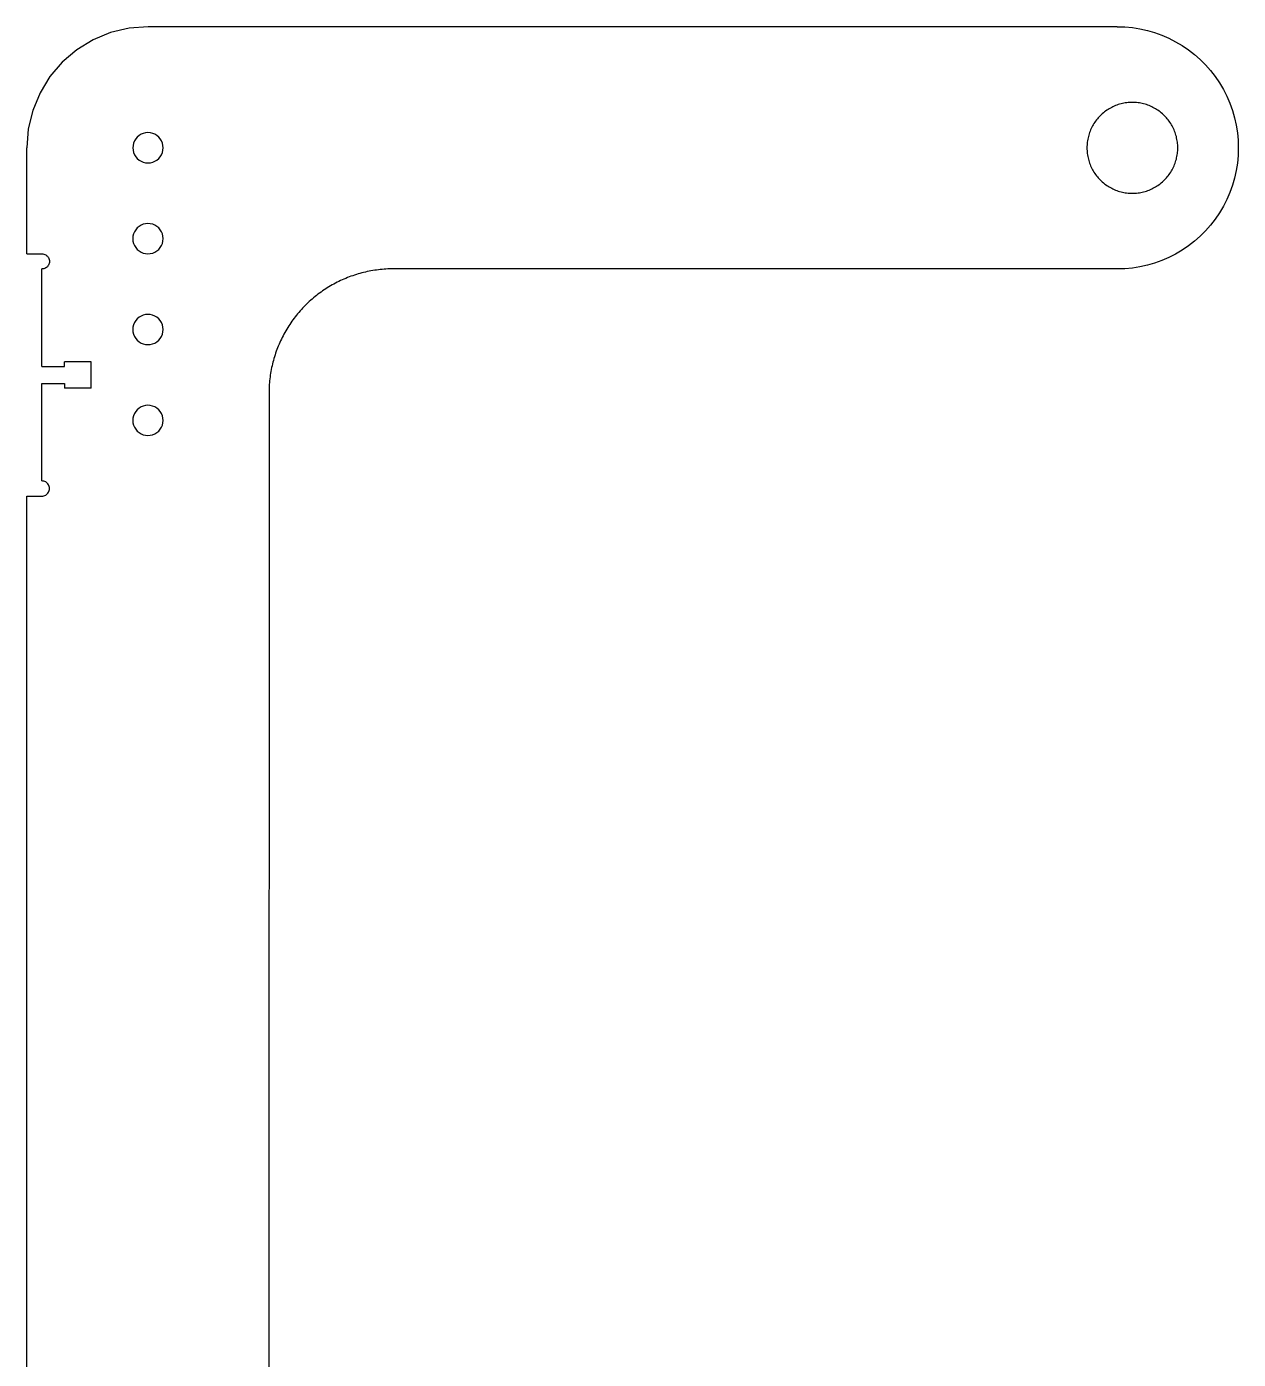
# Model space of a CAD drawing. Extents: x -71 to 71, y -22 to 22.
# Drawn here: x -71.36 to -51.35, y 0 to 22 of the extents above; entities that cross this region are included whole.
import ezdxf

# ---------------------------------------------------------------- set-up
doc = ezdxf.new("R2010")
doc.units = 0
doc.header["$MEASUREMENT"] = 0
doc.layers.get('0').update_dxf_attribs({"linetype": 'CONTINUOUS'})

msp = doc.modelspace()

# ---------------------------------------------------------------- linework, layer by layer
for p, q in [((-70.26, 21.783), (-70.528, 21.619)), ((-69.97, 21.903), (-70.26, 21.783)), ((-69.665, 21.976), (-69.97, 21.903)), ((-69.352, 22), (-69.665, 21.976)), ((-53.352, 22), (-69.352, 22)), ((-53.352, 22), (-53.227, 21.996)), ((-53.227, 21.996), (-53.102, 21.984)), ((-53.102, 21.984), (-52.978, 21.964)), ((-52.978, 21.964), (-52.855, 21.937)), ((-52.855, 21.937), (-52.734, 21.902)), ((-52.734, 21.902), (-52.616, 21.859)), ((-52.616, 21.859), (-52.501, 21.809)), ((-52.501, 21.809), (-52.389, 21.752)), ((-70.528, 21.619), (-70.767, 21.415)), ((-52.389, 21.752), (-52.281, 21.688)), ((-52.281, 21.688), (-52.177, 21.618)), ((-52.177, 21.618), (-52.078, 21.541)), ((-70.767, 21.415), (-70.971, 21.176)), ((-52.078, 21.541), (-51.983, 21.458)), ((-51.983, 21.458), (-51.895, 21.369)), ((-51.895, 21.369), (-51.811, 21.275)), ((-70.971, 21.176), (-71.135, 20.909)), ((-51.811, 21.275), (-51.734, 21.175)), ((-51.734, 21.175), (-51.664, 21.071)), ((-71.135, 20.909), (-71.255, 20.619)), ((-51.664, 21.071), (-51.6, 20.963)), ((-51.6, 20.963), (-51.543, 20.851)), ((-53.4, 20.688), (-53.422, 20.679)), ((-53.379, 20.697), (-53.4, 20.688)), ((-53.357, 20.706), (-53.379, 20.697)), ((-53.334, 20.713), (-53.357, 20.706)), ((-53.312, 20.72), (-53.334, 20.713)), ((-53.289, 20.726), (-53.312, 20.72)), ((-53.266, 20.732), (-53.289, 20.726)), ((-53.243, 20.737), (-53.266, 20.732)), ((-53.22, 20.741), (-53.243, 20.737)), ((-53.196, 20.744), (-53.22, 20.741)), ((-53.173, 20.747), (-53.196, 20.744)), ((-53.15, 20.748), (-53.173, 20.747)), ((-53.126, 20.75), (-53.15, 20.748)), ((-53.102, 20.75), (-53.126, 20.75)), ((-53.079, 20.75), (-53.102, 20.75)), ((-53.055, 20.748), (-53.079, 20.75)), ((-53.032, 20.747), (-53.055, 20.748)), ((-53.008, 20.744), (-53.032, 20.747)), ((-52.985, 20.741), (-53.008, 20.744)), ((-52.962, 20.737), (-52.985, 20.741)), ((-52.939, 20.732), (-52.962, 20.737)), ((-52.916, 20.726), (-52.939, 20.732)), ((-52.893, 20.72), (-52.916, 20.726)), ((-52.871, 20.713), (-52.893, 20.72)), ((-52.848, 20.706), (-52.871, 20.713)), ((-52.826, 20.697), (-52.848, 20.706)), ((-52.805, 20.688), (-52.826, 20.697)), ((-52.783, 20.679), (-52.805, 20.688)), ((-51.543, 20.851), (-51.493, 20.736)), ((-51.493, 20.736), (-51.45, 20.618)), ((-71.255, 20.619), (-71.328, 20.314)), ((-53.68, 20.478), (-53.695, 20.46)), ((-53.665, 20.496), (-53.68, 20.478)), ((-53.649, 20.513), (-53.665, 20.496)), ((-53.633, 20.53), (-53.649, 20.513)), ((-53.616, 20.547), (-53.633, 20.53)), ((-53.598, 20.563), (-53.616, 20.547)), ((-53.581, 20.578), (-53.598, 20.563)), ((-53.562, 20.593), (-53.581, 20.578)), ((-53.543, 20.607), (-53.562, 20.593)), ((-53.524, 20.62), (-53.543, 20.607)), ((-53.504, 20.633), (-53.524, 20.62)), ((-53.484, 20.646), (-53.504, 20.633)), ((-53.464, 20.657), (-53.484, 20.646)), ((-53.443, 20.668), (-53.464, 20.657)), ((-53.422, 20.679), (-53.443, 20.668)), ((-52.762, 20.668), (-52.783, 20.679)), ((-52.741, 20.657), (-52.762, 20.668)), ((-52.721, 20.645), (-52.741, 20.657)), ((-52.701, 20.633), (-52.721, 20.645)), ((-52.681, 20.62), (-52.701, 20.633)), ((-52.662, 20.607), (-52.681, 20.62)), ((-52.643, 20.593), (-52.662, 20.607)), ((-52.624, 20.578), (-52.643, 20.593)), ((-52.606, 20.562), (-52.624, 20.578)), ((-52.589, 20.547), (-52.606, 20.562)), ((-52.572, 20.53), (-52.589, 20.547)), ((-52.556, 20.513), (-52.572, 20.53)), ((-52.54, 20.496), (-52.556, 20.513)), ((-52.525, 20.478), (-52.54, 20.496)), ((-52.51, 20.46), (-52.525, 20.478)), ((-51.45, 20.618), (-51.415, 20.497)), ((-51.415, 20.497), (-51.388, 20.375)), ((-71.328, 20.314), (-71.353, 20.001)), ((-69.392, 20.247), (-69.43, 20.238)), ((-69.353, 20.251), (-69.392, 20.247)), ((-69.313, 20.247), (-69.353, 20.251)), ((-69.275, 20.238), (-69.313, 20.247)), ((-53.808, 20.254), (-53.816, 20.232)), ((-53.8, 20.276), (-53.808, 20.254)), ((-53.791, 20.298), (-53.8, 20.276)), ((-53.781, 20.319), (-53.791, 20.298)), ((-53.771, 20.34), (-53.781, 20.319)), ((-53.76, 20.361), (-53.771, 20.34)), ((-53.748, 20.382), (-53.76, 20.361)), ((-53.736, 20.402), (-53.748, 20.382)), ((-53.723, 20.422), (-53.736, 20.402)), ((-53.709, 20.441), (-53.723, 20.422)), ((-53.695, 20.46), (-53.709, 20.441)), ((-52.496, 20.441), (-52.51, 20.46)), ((-52.482, 20.421), (-52.496, 20.441)), ((-52.469, 20.402), (-52.482, 20.421)), ((-52.457, 20.382), (-52.469, 20.402)), ((-52.445, 20.361), (-52.457, 20.382)), ((-52.434, 20.34), (-52.445, 20.361)), ((-52.424, 20.319), (-52.434, 20.34)), ((-52.414, 20.298), (-52.424, 20.319)), ((-52.405, 20.276), (-52.414, 20.298)), ((-52.397, 20.254), (-52.405, 20.276)), ((-52.389, 20.232), (-52.397, 20.254)), ((-51.388, 20.375), (-51.368, 20.25)), ((-51.368, 20.25), (-51.357, 20.125)), ((-69.599, 20.04), (-69.603, 20.001)), ((-69.59, 20.078), (-69.599, 20.04)), ((-69.575, 20.114), (-69.59, 20.078)), ((-69.555, 20.148), (-69.575, 20.114)), ((-69.529, 20.177), (-69.555, 20.148)), ((-69.5, 20.203), (-69.529, 20.177)), ((-69.466, 20.223), (-69.5, 20.203)), ((-69.43, 20.238), (-69.466, 20.223)), ((-69.239, 20.223), (-69.275, 20.238)), ((-69.206, 20.203), (-69.239, 20.223)), ((-69.176, 20.177), (-69.206, 20.203)), ((-69.15, 20.148), (-69.176, 20.177)), ((-69.13, 20.114), (-69.15, 20.148)), ((-69.115, 20.078), (-69.13, 20.114)), ((-69.106, 20.04), (-69.115, 20.078)), ((-69.103, 20.001), (-69.106, 20.04)), ((-53.852, 20.024), (-53.853, 20)), ((-53.851, 20.047), (-53.852, 20.024)), ((-53.849, 20.071), (-53.851, 20.047)), ((-53.847, 20.094), (-53.849, 20.071)), ((-53.843, 20.117), (-53.847, 20.094)), ((-53.839, 20.141), (-53.843, 20.117)), ((-53.834, 20.164), (-53.839, 20.141)), ((-53.829, 20.187), (-53.834, 20.164)), ((-53.823, 20.209), (-53.829, 20.187)), ((-53.816, 20.232), (-53.823, 20.209)), ((-52.382, 20.209), (-52.389, 20.232)), ((-52.376, 20.186), (-52.382, 20.209)), ((-52.371, 20.163), (-52.376, 20.186)), ((-52.366, 20.14), (-52.371, 20.163)), ((-52.362, 20.117), (-52.366, 20.14)), ((-52.358, 20.094), (-52.362, 20.117)), ((-52.356, 20.07), (-52.358, 20.094)), ((-52.354, 20.047), (-52.356, 20.07)), ((-52.353, 20.023), (-52.354, 20.047)), ((-52.353, 20), (-52.353, 20.023)), ((-51.357, 20.125), (-51.353, 20)), ((-71.353, 18.251), (-71.353, 20.001)), ((-69.603, 20.001), (-69.599, 19.961)), ((-69.599, 19.961), (-69.59, 19.923)), ((-69.59, 19.923), (-69.575, 19.887)), ((-69.575, 19.887), (-69.555, 19.854)), ((-69.555, 19.854), (-69.529, 19.824)), ((-69.529, 19.824), (-69.5, 19.798)), ((-69.206, 19.798), (-69.176, 19.824)), ((-69.176, 19.824), (-69.15, 19.854)), ((-69.15, 19.854), (-69.13, 19.887)), ((-69.13, 19.887), (-69.115, 19.923)), ((-69.115, 19.923), (-69.106, 19.961)), ((-69.106, 19.961), (-69.103, 20.001)), ((-53.853, 20), (-53.852, 19.976)), ((-53.852, 19.976), (-53.851, 19.953)), ((-53.851, 19.953), (-53.849, 19.929)), ((-53.849, 19.929), (-53.847, 19.906)), ((-53.847, 19.906), (-53.843, 19.883)), ((-53.843, 19.883), (-53.839, 19.859)), ((-53.839, 19.859), (-53.834, 19.836)), ((-53.834, 19.836), (-53.829, 19.813)), ((-53.829, 19.813), (-53.823, 19.791)), ((-52.382, 19.791), (-52.376, 19.813)), ((-52.376, 19.813), (-52.371, 19.836)), ((-52.371, 19.836), (-52.366, 19.859)), ((-52.366, 19.859), (-52.362, 19.883)), ((-52.362, 19.883), (-52.358, 19.906)), ((-52.358, 19.906), (-52.356, 19.929)), ((-52.356, 19.929), (-52.354, 19.953)), ((-52.354, 19.953), (-52.353, 19.976)), ((-52.353, 19.976), (-52.353, 20)), ((-51.357, 19.874), (-51.368, 19.749)), ((-51.353, 20), (-51.357, 19.874)), ((-69.5, 19.798), (-69.466, 19.778)), ((-69.466, 19.778), (-69.43, 19.763)), ((-69.43, 19.763), (-69.392, 19.754)), ((-69.392, 19.754), (-69.353, 19.751)), ((-69.353, 19.751), (-69.313, 19.754)), ((-69.313, 19.754), (-69.275, 19.763)), ((-69.275, 19.763), (-69.239, 19.778)), ((-69.239, 19.778), (-69.206, 19.798)), ((-53.823, 19.791), (-53.816, 19.768)), ((-53.816, 19.768), (-53.808, 19.746)), ((-53.808, 19.746), (-53.8, 19.724)), ((-53.8, 19.724), (-53.791, 19.702)), ((-53.791, 19.702), (-53.781, 19.681)), ((-53.781, 19.681), (-53.771, 19.66)), ((-53.771, 19.66), (-53.76, 19.639)), ((-53.76, 19.639), (-53.748, 19.618)), ((-53.748, 19.618), (-53.736, 19.598)), ((-53.736, 19.598), (-53.723, 19.578)), ((-52.482, 19.578), (-52.469, 19.598)), ((-52.469, 19.598), (-52.457, 19.618)), ((-52.457, 19.618), (-52.445, 19.639)), ((-52.445, 19.639), (-52.434, 19.659)), ((-52.434, 19.659), (-52.424, 19.681)), ((-52.424, 19.681), (-52.414, 19.702)), ((-52.414, 19.702), (-52.405, 19.724)), ((-52.405, 19.724), (-52.397, 19.746)), ((-52.397, 19.746), (-52.389, 19.768)), ((-52.389, 19.768), (-52.382, 19.791)), ((-51.388, 19.625), (-51.415, 19.502)), ((-51.368, 19.749), (-51.388, 19.625)), ((-53.723, 19.578), (-53.709, 19.559)), ((-53.709, 19.559), (-53.695, 19.54)), ((-53.695, 19.54), (-53.68, 19.522)), ((-53.68, 19.522), (-53.665, 19.504)), ((-53.665, 19.504), (-53.649, 19.487)), ((-53.649, 19.487), (-53.633, 19.47)), ((-53.633, 19.47), (-53.616, 19.453)), ((-53.616, 19.453), (-53.599, 19.437)), ((-53.599, 19.437), (-53.581, 19.422)), ((-53.581, 19.422), (-53.562, 19.407)), ((-53.562, 19.407), (-53.543, 19.393)), ((-53.543, 19.393), (-53.524, 19.38)), ((-53.524, 19.38), (-53.504, 19.367)), ((-53.504, 19.367), (-53.484, 19.354)), ((-52.721, 19.354), (-52.701, 19.367)), ((-52.701, 19.367), (-52.681, 19.38)), ((-52.681, 19.38), (-52.662, 19.393)), ((-52.662, 19.393), (-52.643, 19.407)), ((-52.643, 19.407), (-52.624, 19.422)), ((-52.624, 19.422), (-52.607, 19.437)), ((-52.607, 19.437), (-52.589, 19.453)), ((-52.589, 19.453), (-52.572, 19.47)), ((-52.572, 19.47), (-52.556, 19.486)), ((-52.556, 19.486), (-52.54, 19.504)), ((-52.54, 19.504), (-52.525, 19.522)), ((-52.525, 19.522), (-52.51, 19.54)), ((-52.51, 19.54), (-52.496, 19.559)), ((-52.496, 19.559), (-52.482, 19.578)), ((-51.451, 19.382), (-51.493, 19.264)), ((-51.415, 19.502), (-51.451, 19.382)), ((-53.484, 19.354), (-53.464, 19.343)), ((-53.464, 19.343), (-53.443, 19.332)), ((-53.443, 19.332), (-53.422, 19.321)), ((-53.422, 19.321), (-53.4, 19.312)), ((-53.4, 19.312), (-53.379, 19.303)), ((-53.379, 19.303), (-53.357, 19.294)), ((-53.357, 19.294), (-53.334, 19.287)), ((-53.334, 19.287), (-53.312, 19.28)), ((-53.312, 19.28), (-53.289, 19.274)), ((-53.289, 19.274), (-53.266, 19.268)), ((-53.266, 19.268), (-53.243, 19.263)), ((-53.243, 19.263), (-53.22, 19.259)), ((-53.22, 19.259), (-53.197, 19.256)), ((-53.197, 19.256), (-53.173, 19.253)), ((-53.173, 19.253), (-53.15, 19.251)), ((-53.15, 19.251), (-53.126, 19.25)), ((-53.126, 19.25), (-53.103, 19.25)), ((-53.103, 19.25), (-53.079, 19.25)), ((-53.079, 19.25), (-53.055, 19.251)), ((-53.055, 19.251), (-53.032, 19.253)), ((-53.032, 19.253), (-53.009, 19.256)), ((-53.009, 19.256), (-52.985, 19.259)), ((-52.985, 19.259), (-52.962, 19.263)), ((-52.962, 19.263), (-52.939, 19.268)), ((-52.939, 19.268), (-52.916, 19.273)), ((-52.916, 19.273), (-52.893, 19.28)), ((-52.893, 19.28), (-52.871, 19.287)), ((-52.871, 19.287), (-52.849, 19.294)), ((-52.849, 19.294), (-52.826, 19.303)), ((-52.826, 19.303), (-52.805, 19.312)), ((-52.805, 19.312), (-52.783, 19.321)), ((-52.783, 19.321), (-52.762, 19.332)), ((-52.762, 19.332), (-52.741, 19.343)), ((-52.741, 19.343), (-52.721, 19.354)), ((-51.543, 19.148), (-51.6, 19.036)), ((-51.493, 19.264), (-51.543, 19.148)), ((-51.664, 18.928), (-51.735, 18.824)), ((-51.6, 19.036), (-51.664, 18.928)), ((-69.5, 18.703), (-69.529, 18.677)), ((-69.466, 18.723), (-69.5, 18.703)), ((-69.43, 18.738), (-69.466, 18.723)), ((-69.392, 18.747), (-69.43, 18.738)), ((-69.353, 18.751), (-69.392, 18.747)), ((-69.314, 18.747), (-69.353, 18.751)), ((-69.275, 18.738), (-69.314, 18.747)), ((-69.239, 18.723), (-69.275, 18.738)), ((-69.206, 18.703), (-69.239, 18.723)), ((-69.176, 18.677), (-69.206, 18.703)), ((-51.812, 18.725), (-51.895, 18.631)), ((-51.735, 18.824), (-51.812, 18.725)), ((-69.6, 18.54), (-69.603, 18.501)), ((-69.603, 18.501), (-69.6, 18.461)), ((-69.59, 18.578), (-69.6, 18.54)), ((-69.575, 18.614), (-69.59, 18.578)), ((-69.555, 18.648), (-69.575, 18.614)), ((-69.529, 18.677), (-69.555, 18.648)), ((-69.15, 18.648), (-69.176, 18.677)), ((-69.13, 18.614), (-69.15, 18.648)), ((-69.115, 18.578), (-69.13, 18.614)), ((-69.106, 18.54), (-69.115, 18.578)), ((-69.103, 18.501), (-69.106, 18.54)), ((-69.106, 18.461), (-69.103, 18.501)), ((-51.984, 18.542), (-52.078, 18.459)), ((-51.895, 18.631), (-51.984, 18.542)), ((-69.6, 18.461), (-69.59, 18.423)), ((-69.59, 18.423), (-69.575, 18.387)), ((-69.575, 18.387), (-69.555, 18.354)), ((-69.555, 18.354), (-69.529, 18.324)), ((-69.529, 18.324), (-69.5, 18.298)), ((-69.5, 18.298), (-69.466, 18.278)), ((-69.466, 18.278), (-69.43, 18.263)), ((-69.43, 18.263), (-69.392, 18.254)), ((-69.314, 18.254), (-69.275, 18.263)), ((-69.275, 18.263), (-69.239, 18.278)), ((-69.239, 18.278), (-69.206, 18.298)), ((-69.206, 18.298), (-69.176, 18.324)), ((-69.176, 18.324), (-69.15, 18.354)), ((-69.15, 18.354), (-69.13, 18.387)), ((-69.13, 18.387), (-69.115, 18.423)), ((-69.115, 18.423), (-69.106, 18.461)), ((-52.281, 18.311), (-52.389, 18.247)), ((-52.177, 18.382), (-52.281, 18.311)), ((-52.078, 18.459), (-52.177, 18.382)), ((-71.353, 18.251), (-71.103, 18.251)), ((-71.103, 18.251), (-71.086, 18.25)), ((-71.086, 18.25), (-71.07, 18.246)), ((-71.07, 18.246), (-71.055, 18.241)), ((-71.055, 18.241), (-71.04, 18.234)), ((-71.04, 18.234), (-71.027, 18.225)), ((-71.027, 18.225), (-71.014, 18.214)), ((-71.014, 18.214), (-71.004, 18.202)), ((-71.004, 18.05), (-71.014, 18.037)), ((-71.004, 18.202), (-70.994, 18.188)), ((-70.994, 18.063), (-71.004, 18.05)), ((-70.994, 18.188), (-70.987, 18.173)), ((-70.987, 18.078), (-70.994, 18.063)), ((-70.987, 18.173), (-70.982, 18.158)), ((-70.982, 18.093), (-70.987, 18.078)), ((-70.982, 18.158), (-70.979, 18.142)), ((-70.979, 18.109), (-70.982, 18.093)), ((-70.979, 18.142), (-70.978, 18.126)), ((-70.978, 18.126), (-70.979, 18.109)), ((-69.392, 18.254), (-69.353, 18.251)), ((-69.353, 18.251), (-69.314, 18.254)), ((-52.855, 18.063), (-52.978, 18.035)), ((-52.735, 18.098), (-52.855, 18.063)), ((-52.616, 18.14), (-52.735, 18.098)), ((-52.501, 18.19), (-52.616, 18.14)), ((-52.389, 18.247), (-52.501, 18.19)), ((-71.086, 18.002), (-71.103, 18.001)), ((-71.103, 16.391), (-71.103, 18.001)), ((-71.07, 18.005), (-71.086, 18.002)), ((-71.055, 18.01), (-71.07, 18.005)), ((-71.04, 18.017), (-71.055, 18.01)), ((-71.027, 18.026), (-71.04, 18.017)), ((-71.014, 18.037), (-71.027, 18.026)), ((-66.146, 17.821), (-66.174, 17.808)), ((-66.117, 17.833), (-66.146, 17.821)), ((-66.089, 17.845), (-66.117, 17.833)), ((-66.06, 17.857), (-66.089, 17.845)), ((-66.031, 17.868), (-66.06, 17.857)), ((-66.002, 17.879), (-66.031, 17.868)), ((-65.972, 17.889), (-66.002, 17.879)), ((-65.943, 17.899), (-65.972, 17.889)), ((-65.913, 17.909), (-65.943, 17.899)), ((-65.883, 17.918), (-65.913, 17.909)), ((-65.854, 17.927), (-65.883, 17.918)), ((-65.824, 17.935), (-65.854, 17.927)), ((-65.793, 17.942), (-65.824, 17.935)), ((-65.763, 17.95), (-65.793, 17.942)), ((-65.733, 17.956), (-65.763, 17.95)), ((-65.702, 17.963), (-65.733, 17.956)), ((-65.672, 17.968), (-65.702, 17.963)), ((-65.641, 17.974), (-65.672, 17.968)), ((-65.61, 17.979), (-65.641, 17.974)), ((-65.579, 17.983), (-65.61, 17.979)), ((-65.549, 17.987), (-65.579, 17.983)), ((-65.518, 17.99), (-65.549, 17.987)), ((-65.487, 17.993), (-65.518, 17.99)), ((-65.456, 17.996), (-65.487, 17.993)), ((-65.425, 17.998), (-65.456, 17.996)), ((-65.394, 18), (-65.425, 17.998)), ((-65.362, 18.001), (-65.394, 18)), ((-53.353, 18), (-65.362, 18.001)), ((-53.227, 18.004), (-53.353, 18)), ((-53.102, 18.016), (-53.227, 18.004)), ((-52.978, 18.035), (-53.102, 18.016)), ((-66.521, 17.601), (-66.546, 17.582)), ((-66.496, 17.619), (-66.521, 17.601)), ((-66.471, 17.637), (-66.496, 17.619)), ((-66.445, 17.655), (-66.471, 17.637)), ((-66.419, 17.672), (-66.445, 17.655)), ((-66.393, 17.688), (-66.419, 17.672)), ((-66.366, 17.705), (-66.393, 17.688)), ((-66.339, 17.721), (-66.366, 17.705)), ((-66.312, 17.736), (-66.339, 17.721)), ((-66.285, 17.751), (-66.312, 17.736)), ((-66.258, 17.766), (-66.285, 17.751)), ((-66.23, 17.78), (-66.258, 17.766)), ((-66.202, 17.794), (-66.23, 17.78)), ((-66.174, 17.808), (-66.202, 17.794)), ((-66.757, 17.398), (-66.779, 17.376)), ((-66.735, 17.42), (-66.757, 17.398)), ((-66.712, 17.441), (-66.735, 17.42)), ((-66.689, 17.462), (-66.712, 17.441)), ((-66.666, 17.483), (-66.689, 17.462)), ((-66.643, 17.504), (-66.666, 17.483)), ((-66.619, 17.524), (-66.643, 17.504)), ((-66.595, 17.544), (-66.619, 17.524)), ((-66.571, 17.563), (-66.595, 17.544)), ((-66.546, 17.582), (-66.571, 17.563)), ((-69.53, 17.177), (-69.555, 17.148)), ((-69.5, 17.203), (-69.53, 17.177)), ((-69.466, 17.223), (-69.5, 17.203)), ((-69.43, 17.238), (-69.466, 17.223)), ((-69.392, 17.247), (-69.43, 17.238)), ((-69.353, 17.251), (-69.392, 17.247)), ((-69.314, 17.247), (-69.353, 17.251)), ((-69.276, 17.238), (-69.314, 17.247)), ((-69.239, 17.223), (-69.276, 17.238)), ((-69.206, 17.203), (-69.239, 17.223)), ((-69.176, 17.177), (-69.206, 17.203)), ((-69.151, 17.148), (-69.176, 17.177)), ((-66.959, 17.162), (-66.977, 17.136)), ((-66.94, 17.187), (-66.959, 17.162)), ((-66.921, 17.211), (-66.94, 17.187)), ((-66.902, 17.236), (-66.921, 17.211)), ((-66.882, 17.26), (-66.902, 17.236)), ((-66.862, 17.284), (-66.882, 17.26)), ((-66.842, 17.307), (-66.862, 17.284)), ((-66.821, 17.33), (-66.842, 17.307)), ((-66.8, 17.353), (-66.821, 17.33)), ((-66.779, 17.376), (-66.8, 17.353)), ((-69.6, 17.04), (-69.603, 17.001)), ((-69.603, 17.001), (-69.6, 16.961)), ((-69.591, 17.078), (-69.6, 17.04)), ((-69.6, 16.961), (-69.591, 16.923)), ((-69.576, 17.114), (-69.591, 17.078)), ((-69.555, 17.148), (-69.576, 17.114)), ((-69.13, 17.114), (-69.151, 17.148)), ((-69.115, 17.078), (-69.13, 17.114)), ((-69.106, 17.04), (-69.115, 17.078)), ((-69.115, 16.923), (-69.106, 16.961)), ((-69.103, 17.001), (-69.106, 17.04)), ((-69.106, 16.961), (-69.103, 17.001)), ((-67.093, 16.952), (-67.108, 16.925)), ((-67.078, 16.979), (-67.093, 16.952)), ((-67.062, 17.006), (-67.078, 16.979)), ((-67.046, 17.033), (-67.062, 17.006)), ((-67.029, 17.059), (-67.046, 17.033)), ((-67.012, 17.085), (-67.029, 17.059)), ((-66.995, 17.111), (-67.012, 17.085)), ((-66.977, 17.136), (-66.995, 17.111)), ((-69.591, 16.923), (-69.576, 16.887)), ((-69.576, 16.887), (-69.555, 16.854)), ((-69.555, 16.854), (-69.53, 16.824)), ((-69.53, 16.824), (-69.5, 16.798)), ((-69.5, 16.798), (-69.466, 16.778)), ((-69.466, 16.778), (-69.43, 16.763)), ((-69.43, 16.763), (-69.392, 16.754)), ((-69.392, 16.754), (-69.353, 16.751)), ((-69.353, 16.751), (-69.314, 16.754)), ((-69.314, 16.754), (-69.276, 16.763)), ((-69.276, 16.763), (-69.239, 16.778)), ((-69.239, 16.778), (-69.206, 16.798)), ((-69.206, 16.798), (-69.176, 16.824)), ((-69.176, 16.824), (-69.151, 16.854)), ((-69.151, 16.854), (-69.13, 16.887)), ((-69.13, 16.887), (-69.115, 16.923)), ((-67.201, 16.728), (-67.213, 16.699)), ((-67.189, 16.757), (-67.201, 16.728)), ((-67.177, 16.785), (-67.189, 16.757)), ((-67.164, 16.814), (-67.177, 16.785)), ((-67.151, 16.842), (-67.164, 16.814)), ((-67.137, 16.87), (-67.151, 16.842)), ((-67.123, 16.897), (-67.137, 16.87)), ((-67.108, 16.925), (-67.123, 16.897)), ((-67.273, 16.522), (-67.282, 16.492)), ((-67.264, 16.552), (-67.273, 16.522)), ((-67.255, 16.582), (-67.264, 16.552)), ((-67.245, 16.611), (-67.255, 16.582)), ((-67.235, 16.641), (-67.245, 16.611)), ((-67.224, 16.67), (-67.235, 16.641)), ((-67.213, 16.699), (-67.224, 16.67)), ((-71.103, 16.391), (-70.728, 16.391)), ((-70.728, 16.391), (-70.728, 16.469)), ((-70.29, 16.469), (-70.728, 16.469)), ((-70.29, 16.032), (-70.29, 16.469)), ((-67.323, 16.31), (-67.328, 16.28)), ((-67.317, 16.341), (-67.323, 16.31)), ((-67.311, 16.371), (-67.317, 16.341)), ((-67.304, 16.402), (-67.311, 16.371)), ((-67.297, 16.432), (-67.304, 16.402)), ((-67.29, 16.462), (-67.297, 16.432)), ((-67.282, 16.492), (-67.29, 16.462)), ((-71.103, 16.11), (-70.728, 16.11)), ((-71.103, 14.501), (-71.103, 16.11)), ((-70.728, 16.11), (-70.728, 16.032)), ((-67.352, 16.063), (-67.353, 16.032)), ((-67.35, 16.094), (-67.352, 16.063)), ((-67.347, 16.125), (-67.35, 16.094)), ((-67.344, 16.156), (-67.347, 16.125)), ((-67.341, 16.187), (-67.344, 16.156)), ((-67.337, 16.218), (-67.341, 16.187)), ((-67.333, 16.249), (-67.337, 16.218)), ((-67.328, 16.28), (-67.333, 16.249)), ((-70.29, 16.032), (-70.728, 16.032)), ((-67.354, 16.001), (-67.356, -15.999)), ((-67.353, 16.032), (-67.354, 16.001)), ((-69.555, 15.648), (-69.576, 15.614)), ((-69.53, 15.677), (-69.555, 15.648)), ((-69.5, 15.703), (-69.53, 15.677)), ((-69.466, 15.723), (-69.5, 15.703)), ((-69.43, 15.738), (-69.466, 15.723)), ((-69.392, 15.747), (-69.43, 15.738)), ((-69.353, 15.751), (-69.392, 15.747)), ((-69.314, 15.747), (-69.353, 15.751)), ((-69.276, 15.738), (-69.314, 15.747)), ((-69.239, 15.723), (-69.276, 15.738)), ((-69.206, 15.703), (-69.239, 15.723)), ((-69.176, 15.677), (-69.206, 15.703)), ((-69.151, 15.648), (-69.176, 15.677)), ((-69.13, 15.614), (-69.151, 15.648)), ((-69.6, 15.54), (-69.603, 15.501)), ((-69.603, 15.501), (-69.6, 15.461)), ((-69.591, 15.578), (-69.6, 15.54)), ((-69.6, 15.461), (-69.591, 15.423)), ((-69.576, 15.614), (-69.591, 15.578)), ((-69.591, 15.423), (-69.576, 15.387)), ((-69.115, 15.578), (-69.13, 15.614)), ((-69.13, 15.387), (-69.115, 15.423)), ((-69.106, 15.54), (-69.115, 15.578)), ((-69.115, 15.423), (-69.106, 15.461)), ((-69.103, 15.501), (-69.106, 15.54)), ((-69.106, 15.461), (-69.103, 15.501)), ((-69.576, 15.387), (-69.555, 15.354)), ((-69.555, 15.354), (-69.53, 15.324)), ((-69.53, 15.324), (-69.5, 15.298)), ((-69.5, 15.298), (-69.466, 15.278)), ((-69.466, 15.278), (-69.43, 15.263)), ((-69.43, 15.263), (-69.392, 15.254)), ((-69.392, 15.254), (-69.353, 15.251)), ((-69.353, 15.251), (-69.314, 15.254)), ((-69.314, 15.254), (-69.276, 15.263)), ((-69.276, 15.263), (-69.239, 15.278)), ((-69.239, 15.278), (-69.206, 15.298)), ((-69.206, 15.298), (-69.176, 15.324)), ((-69.176, 15.324), (-69.151, 15.354)), ((-69.151, 15.354), (-69.13, 15.387)), ((-71.087, 14.5), (-71.103, 14.501)), ((-71.071, 14.496), (-71.087, 14.5)), ((-71.055, 14.491), (-71.071, 14.496)), ((-71.041, 14.484), (-71.055, 14.491)), ((-71.027, 14.475), (-71.041, 14.484)), ((-71.015, 14.464), (-71.027, 14.475)), ((-71.004, 14.452), (-71.015, 14.464)), ((-70.995, 14.438), (-71.004, 14.452)), ((-71.004, 14.3), (-70.995, 14.313)), ((-70.988, 14.423), (-70.995, 14.438)), ((-70.995, 14.313), (-70.988, 14.328)), ((-70.982, 14.408), (-70.988, 14.423)), ((-70.988, 14.328), (-70.982, 14.343)), ((-70.979, 14.392), (-70.982, 14.408)), ((-70.982, 14.343), (-70.979, 14.359)), ((-70.978, 14.376), (-70.979, 14.392)), ((-70.979, 14.359), (-70.978, 14.376)), ((-71.355, -17.502), (-71.353, 14.251)), ((-71.353, 14.251), (-71.103, 14.251)), ((-71.103, 14.251), (-71.087, 14.252)), ((-71.087, 14.252), (-71.071, 14.255)), ((-71.071, 14.255), (-71.055, 14.26)), ((-71.055, 14.26), (-71.041, 14.267)), ((-71.041, 14.267), (-71.027, 14.276)), ((-71.027, 14.276), (-71.015, 14.287)), ((-71.015, 14.287), (-71.004, 14.3))]:
    msp.add_line(p, q)

doc.saveas('drawing.dxf')
